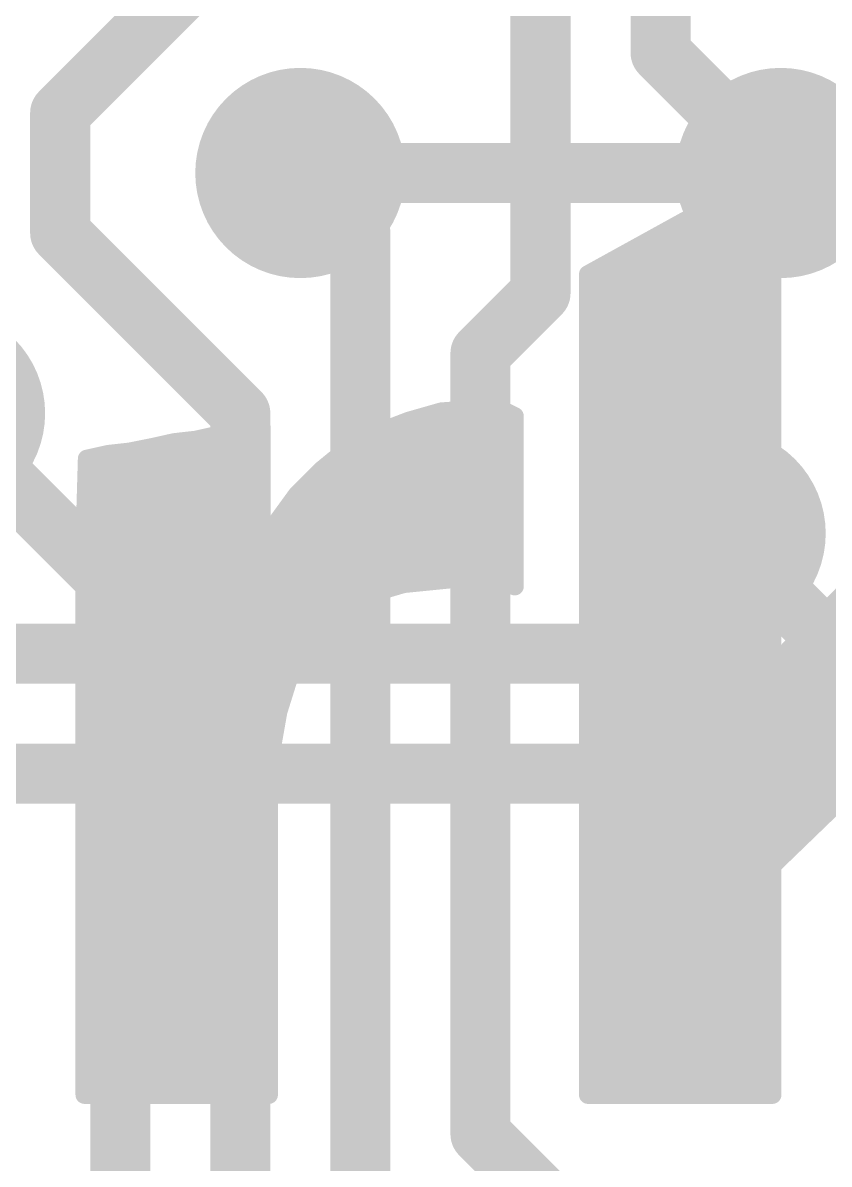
# Model space of a CAD drawing. Extents: x -1 to 106, y -18 to 72.
# Drawn here: x 38.704 to 42.115, y 46.101 to 50.927 of the extents above; entities that cross this region are included whole.
import ezdxf

# ---------------------------------------------------------------- set-up
doc = ezdxf.new("R2010")
doc.units = 0
for name, color, linetype in [('1', 12, 'CONTINUOUS'), ('16', 132, 'CONTINUOUS'), ('18', 110, 'CONTINUOUS'), ('21', 41, 'CONTINUOUS')]:
    doc.layers.add(name, color=color, linetype=linetype)

# ---------------------------------------------------------------- blocks, each defined once
blk = doc.blocks.new('ROUNDV')
at = {"const_width": 0.5}
blk.add_lwpolyline([(0, -0.25, 1), (0, 0.25, 1), (0, -0.25)], format="xyb", dxfattribs=at)

msp = doc.modelspace()

# ---------------------------------------------------------------- linework, layer by layer
at = {"layer": '1', "const_width": 0.254}
for points in [[(39.878, 50.292), (41.91, 50.292)], [(41.148, 48.26), (41.656, 48.768)], [(38.1, 48.26), (41.148, 48.26)], [(37.338, 47.752), (52.07, 47.752)]]:
    msp.add_lwpolyline(points, dxfattribs=at)
at = {"layer": '1', "const_width": 0.127}
for points in [[(39.878, 50.3555, 1), (39.878, 50.2285)], [(41.91, 50.2285, 1), (41.91, 50.3555)], [(41.7009, 48.7231, 1), (41.6111, 48.8129)], [(41.1031, 48.3049, 1), (41.1929, 48.2151)], [(41.148, 48.1965, 1), (41.148, 48.3235)]]:
    msp.add_lwpolyline(points, format="xyb", dxfattribs=at)
at = {"layer": '16', "const_width": 0.254}
for points in [[(40.894, 49.784), (40.894, 57.912)], [(41.402, 50.8), (41.402, 57.912)], [(38.862, 50.546), (40.386, 52.07)], [(41.91, 50.292), (41.402, 50.8)], [(38.862, 50.038), (38.862, 50.546)], [(40.132, 50.038), (39.878, 50.292)], [(39.624, 49.276), (38.862, 50.038)], [(40.132, 45.974), (40.132, 50.038)], [(40.64, 49.53), (40.894, 49.784)], [(40.64, 46.228), (40.64, 49.53)], [(39.116, 48.514), (38.354, 49.276)], [(39.624, 45.72), (39.624, 49.276)], [(41.656, 48.768), (42.418, 48.006)], [(39.116, 45.466), (39.116, 48.514)], [(41.91, 44.958), (40.64, 46.228)], [(41.402, 44.704), (40.132, 45.974)]]:
    msp.add_lwpolyline(points, dxfattribs=at)
at = {"layer": '16', "const_width": 0.127}
for points in [[(41.4469, 50.8449, 1), (41.3571, 50.7551)], [(41.3385, 50.8, 1), (41.4655, 50.8)], [(38.9255, 50.546, 1), (38.7985, 50.546)], [(38.8171, 50.5909, 1), (38.9069, 50.5011)], [(39.9229, 50.3369, 1), (39.8331, 50.2471)], [(41.8651, 50.2471, 1), (41.9549, 50.3369)], [(38.9069, 50.0829, 1), (38.8171, 49.9931)], [(40.1955, 50.038, 1), (40.0685, 50.038)], [(40.0871, 49.9931, 1), (40.1769, 50.0829)], [(38.7985, 50.038, 1), (38.9255, 50.038)], [(40.9389, 49.7391, 1), (40.8491, 49.8289)], [(40.8305, 49.784, 1), (40.9575, 49.784)], [(40.7035, 49.53, 1), (40.5765, 49.53)], [(40.5951, 49.5749, 1), (40.6849, 49.4851)], [(39.6875, 49.276, 1), (39.5605, 49.276)], [(39.5791, 49.2311, 1), (39.6689, 49.3209)], [(41.7009, 48.8129, 1), (41.6111, 48.7231)], [(39.1795, 48.514, 1), (39.0525, 48.514)], [(39.0711, 48.4691, 1), (39.1609, 48.5589)], [(40.6849, 46.2729, 1), (40.5951, 46.1831)], [(40.5765, 46.228, 1), (40.7035, 46.228)]]:
    msp.add_lwpolyline(points, format="xyb", dxfattribs=at)
at = {"layer": '21', "const_width": 0.0762}
for points in [[(41.095, 49.864), (41.875, 50.294)], [(41.8714, 50.292), (41.875, 50.292)], [(41.875, 50.294), (41.875, 48.204)], [(41.7331, 50.2158), (41.875, 50.2158)], [(41.5949, 50.1396), (41.875, 50.1396)], [(41.4567, 50.0634), (41.875, 50.0634)], [(41.3185, 49.9872), (41.875, 49.9872)], [(41.1803, 49.911), (41.875, 49.911)], [(41.095, 46.394), (41.095, 49.864)], [(41.095, 49.8348), (41.875, 49.8348)], [(41.095, 49.7586), (41.875, 49.7586)], [(41.095, 49.6824), (41.875, 49.6824)], [(41.095, 49.6062), (41.875, 49.6062)], [(41.095, 49.53), (41.875, 49.53)], [(41.095, 49.4538), (41.875, 49.4538)], [(41.095, 49.3776), (41.875, 49.3776)], [(40.335, 49.244), (40.475, 49.284)], [(40.475, 49.284), (40.615, 49.294)], [(40.615, 49.294), (40.705, 49.294)], [(40.705, 49.294), (40.725, 49.284)], [(40.725, 49.284), (40.745, 49.284)], [(40.745, 49.284), (40.765, 49.274)], [(41.095, 49.3014), (41.875, 49.3014)], [(40.205, 49.194), (40.335, 49.244)], [(40.765, 49.274), (40.785, 49.264)], [(40.785, 49.264), (40.785, 48.544)], [(39.525, 49.184), (39.625, 49.204)], [(39.625, 49.204), (39.715, 49.214)], [(39.715, 49.214), (39.715, 48.694)], [(40.075, 49.124), (40.205, 49.194)], [(40.2861, 49.2252), (40.785, 49.2252)], [(41.095, 49.2252), (41.875, 49.2252)], [(41.875, 48.204), (42.855, 49.214)], [(39.255, 49.134), (39.345, 49.154)], [(39.3225, 49.149), (39.715, 49.149)], [(39.345, 49.154), (39.435, 49.164)], [(39.435, 49.164), (39.525, 49.184)], [(40.1214, 49.149), (40.785, 49.149)], [(41.095, 49.149), (41.875, 49.149)], [(38.975, 49.084), (39.065, 49.104)], [(39.065, 49.104), (39.155, 49.114)], [(39.155, 49.114), (39.255, 49.134)], [(39.965, 49.034), (40.075, 49.124)], [(38.965, 48.744), (38.975, 49.084)], [(38.9747, 49.0728), (39.715, 49.0728)], [(40.0124, 49.0728), (40.785, 49.0728)], [(41.095, 49.0728), (41.875, 49.0728)], [(38.9724, 48.9966), (39.715, 48.9966)], [(39.865, 48.934), (39.965, 49.034)], [(39.9276, 48.9966), (40.785, 48.9966)], [(41.095, 48.9966), (41.875, 48.9966)], [(38.9702, 48.9204), (39.715, 48.9204)], [(39.785, 48.824), (39.865, 48.934)], [(39.8551, 48.9204), (40.785, 48.9204)], [(41.095, 48.9204), (41.875, 48.9204)], [(38.9679, 48.8442), (39.715, 48.8442)], [(39.715, 48.694), (39.785, 48.824)], [(39.7997, 48.8442), (40.785, 48.8442)], [(41.095, 48.8442), (41.875, 48.8442)], [(38.9657, 48.768), (39.715, 48.768)], [(39.7548, 48.768), (40.785, 48.768)], [(41.095, 48.768), (41.875, 48.768)], [(38.965, 46.394), (38.965, 48.744)], [(38.965, 48.6918), (40.785, 48.6918)], [(41.095, 48.6918), (41.875, 48.6918)], [(38.965, 48.6156), (40.785, 48.6156)], [(41.095, 48.6156), (41.875, 48.6156)], [(40.515, 48.574), (40.315, 48.554)], [(40.655, 48.574), (40.515, 48.574)], [(40.695, 48.564), (40.655, 48.574)], [(40.725, 48.564), (40.695, 48.564)], [(40.765, 48.554), (40.725, 48.564)], [(38.965, 48.5394), (40.2654, 48.5394)], [(40.315, 48.554), (40.145, 48.504)], [(40.785, 48.544), (40.765, 48.554)], [(41.095, 48.5394), (41.875, 48.5394)], [(40.145, 48.504), (40.015, 48.414)], [(38.965, 48.4632), (40.0861, 48.4632)], [(41.095, 48.4632), (41.875, 48.4632)], [(42.1265, 48.4632), (43.0025, 48.4632)], [(38.965, 48.387), (39.9905, 48.387)], [(40.015, 48.414), (39.915, 48.304)], [(41.095, 48.387), (41.875, 48.387)], [(42.0526, 48.387), (42.9241, 48.387)], [(38.965, 48.3108), (39.9212, 48.3108)], [(39.915, 48.304), (39.835, 48.174)], [(41.095, 48.3108), (41.875, 48.3108)], [(41.9786, 48.3108), (42.8457, 48.3108)], [(38.965, 48.2346), (39.8723, 48.2346)], [(41.095, 48.2346), (41.875, 48.2346)], [(41.9047, 48.2346), (42.7674, 48.2346)], [(39.835, 48.174), (39.785, 48.014)], [(38.965, 48.1584), (39.8301, 48.1584)], [(41.095, 48.1584), (42.7153, 48.1584)], [(38.965, 48.0822), (39.8063, 48.0822)], [(41.095, 48.0822), (42.7659, 48.0822)], [(38.965, 48.006), (39.7836, 48.006)], [(39.785, 48.014), (39.755, 47.844)], [(41.095, 48.006), (42.8164, 48.006)], [(38.965, 47.9298), (39.7701, 47.9298)], [(41.095, 47.9298), (42.8669, 47.9298)], [(38.965, 47.8536), (39.7567, 47.8536)], [(39.755, 47.844), (39.745, 47.664)], [(41.095, 47.8536), (42.9174, 47.8536)], [(38.965, 47.7774), (39.7513, 47.7774)], [(41.095, 47.7774), (42.9679, 47.7774)], [(38.965, 47.7012), (39.7471, 47.7012)], [(41.095, 47.7012), (43.0184, 47.7012)], [(39.745, 47.664), (39.745, 46.394)], [(42.175, 47.654), (41.875, 47.364)], [(38.965, 47.625), (39.745, 47.625)], [(41.095, 47.625), (42.145, 47.625)], [(38.965, 47.5488), (39.745, 47.5488)], [(41.095, 47.5488), (42.0662, 47.5488)], [(38.965, 47.4726), (39.745, 47.4726)], [(41.095, 47.4726), (41.9873, 47.4726)], [(38.965, 47.3964), (39.745, 47.3964)], [(41.095, 47.3964), (41.9085, 47.3964)], [(41.875, 47.364), (41.875, 46.394)], [(38.965, 47.3202), (39.745, 47.3202)], [(41.095, 47.3202), (41.875, 47.3202)], [(38.965, 47.244), (39.745, 47.244)], [(41.095, 47.244), (41.875, 47.244)], [(38.965, 47.1678), (39.745, 47.1678)], [(41.095, 47.1678), (41.875, 47.1678)], [(38.965, 47.0916), (39.745, 47.0916)], [(41.095, 47.0916), (41.875, 47.0916)], [(38.965, 47.0154), (39.745, 47.0154)], [(41.095, 47.0154), (41.875, 47.0154)], [(38.965, 46.9392), (39.745, 46.9392)], [(41.095, 46.9392), (41.875, 46.9392)], [(38.965, 46.863), (39.745, 46.863)], [(41.095, 46.863), (41.875, 46.863)], [(38.965, 46.7868), (39.745, 46.7868)], [(41.095, 46.7868), (41.875, 46.7868)], [(38.965, 46.7106), (39.745, 46.7106)], [(41.095, 46.7106), (41.875, 46.7106)], [(38.965, 46.6344), (39.745, 46.6344)], [(41.095, 46.6344), (41.875, 46.6344)], [(38.965, 46.5582), (39.745, 46.5582)], [(41.095, 46.5582), (41.875, 46.5582)], [(38.965, 46.482), (39.745, 46.482)], [(41.095, 46.482), (41.875, 46.482)], [(38.965, 46.4058), (39.745, 46.4058)], [(39.745, 46.394), (38.965, 46.394)], [(41.095, 46.4058), (41.875, 46.4058)], [(41.875, 46.394), (41.095, 46.394)]]:
    msp.add_lwpolyline(points, dxfattribs=at)
at = {"layer": '21', "const_width": 0.0381}
for points in [[(41.8714, 50.3111, 1), (41.8714, 50.273)], [(41.8941, 50.294, 1), (41.8559, 50.294)], [(41.8842, 50.2773, 1), (41.8658, 50.3107)], [(41.875, 50.273, 1), (41.875, 50.3111)], [(41.7331, 50.2349, 1), (41.7331, 50.1968)], [(41.875, 50.1968, 1), (41.875, 50.2349)], [(41.5949, 50.1587, 1), (41.5949, 50.1206)], [(41.875, 50.1206, 1), (41.875, 50.1587)], [(41.4567, 50.0825, 1), (41.4567, 50.0444)], [(41.875, 50.0444, 1), (41.875, 50.0825)], [(41.3185, 50.0063, 1), (41.3185, 49.9682)], [(41.875, 49.9682, 1), (41.875, 50.0063)], [(41.1803, 49.9301, 1), (41.1803, 49.892)], [(41.875, 49.892, 1), (41.875, 49.9301)], [(41.114, 49.864, 1), (41.0759, 49.864)], [(41.0858, 49.8807, 1), (41.1042, 49.8473)], [(41.095, 49.8539, 1), (41.095, 49.8158)], [(41.875, 49.8158, 1), (41.875, 49.8539)], [(41.095, 49.7777, 1), (41.095, 49.7396)], [(41.875, 49.7396, 1), (41.875, 49.7777)], [(41.095, 49.7015, 1), (41.095, 49.6634)], [(41.875, 49.6634, 1), (41.875, 49.7015)], [(41.095, 49.6253, 1), (41.095, 49.5872)], [(41.875, 49.5872, 1), (41.875, 49.6253)], [(41.095, 49.5491, 1), (41.095, 49.511)], [(41.875, 49.511, 1), (41.875, 49.5491)], [(41.095, 49.4729, 1), (41.095, 49.4348)], [(41.875, 49.4348, 1), (41.875, 49.4729)], [(41.095, 49.3967, 1), (41.095, 49.3586)], [(41.875, 49.3586, 1), (41.875, 49.3967)], [(40.4736, 49.303, 1), (40.4764, 49.265)], [(40.4802, 49.2657, 1), (40.4698, 49.3023)], [(40.615, 49.3131, 1), (40.615, 49.275)], [(40.6164, 49.275, 1), (40.6136, 49.313)], [(40.7135, 49.311, 1), (40.6965, 49.277)], [(40.705, 49.275, 1), (40.705, 49.3131)], [(40.725, 49.303, 1), (40.725, 49.2649)], [(40.7535, 49.301, 1), (40.7365, 49.267)], [(40.745, 49.2649, 1), (40.745, 49.303)], [(41.095, 49.3205, 1), (41.095, 49.2824)], [(41.875, 49.2824, 1), (41.875, 49.3205)], [(40.3298, 49.2623, 1), (40.3402, 49.2257)], [(40.3418, 49.2262, 1), (40.3282, 49.2618)], [(40.7165, 49.267, 1), (40.7335, 49.301)], [(40.7735, 49.291, 1), (40.7565, 49.257)], [(40.7565, 49.257, 1), (40.7735, 49.291)], [(40.8041, 49.264, 1), (40.766, 49.264)], [(40.7765, 49.247, 1), (40.7935, 49.281)], [(39.6229, 49.2229, 1), (39.6271, 49.1851)], [(39.6287, 49.1853, 1), (39.6213, 49.2227)], [(39.7341, 49.214, 1), (39.696, 49.214)], [(39.7171, 49.1951, 1), (39.7129, 49.2329)], [(40.1982, 49.2118, 1), (40.2118, 49.1762)], [(40.214, 49.1772, 1), (40.196, 49.2108)], [(40.2861, 49.2443, 1), (40.2861, 49.2062)], [(40.785, 49.2062, 1), (40.785, 49.2443)], [(41.095, 49.2443, 1), (41.095, 49.2062)], [(41.875, 49.2062, 1), (41.875, 49.2443)], [(39.3225, 49.1681, 1), (39.3225, 49.13)], [(39.3429, 49.1729, 1), (39.3471, 49.1351)], [(39.3491, 49.1354, 1), (39.3409, 49.1726)], [(39.4309, 49.1826, 1), (39.4391, 49.1454)], [(39.4371, 49.1451, 1), (39.4329, 49.1829)], [(39.5213, 49.2027, 1), (39.5287, 49.1653)], [(39.5291, 49.1654, 1), (39.5209, 49.2026)], [(39.715, 49.13, 1), (39.715, 49.1681)], [(40.1214, 49.1681, 1), (40.1214, 49.13)], [(40.785, 49.13, 1), (40.785, 49.1681)], [(41.095, 49.1681, 1), (41.095, 49.13)], [(41.875, 49.13, 1), (41.875, 49.1681)], [(39.0629, 49.1229, 1), (39.0671, 49.0851)], [(39.0691, 49.0854, 1), (39.0609, 49.1226)], [(39.1513, 49.1327, 1), (39.1587, 49.0953)], [(39.1571, 49.0951, 1), (39.1529, 49.1329)], [(39.2509, 49.1526, 1), (39.2591, 49.1154)], [(39.2587, 49.1153, 1), (39.2513, 49.1527)], [(40.066, 49.1408, 1), (40.084, 49.1072)], [(40.0871, 49.1093, 1), (40.0629, 49.1387)], [(38.9747, 49.0919, 1), (38.9747, 49.0538)], [(38.9709, 49.1026, 1), (38.9791, 49.0654)], [(38.994, 49.0834, 1), (38.956, 49.0846)], [(39.715, 49.0538, 1), (39.715, 49.0919)], [(40.0124, 49.0919, 1), (40.0124, 49.0538)], [(40.785, 49.0538, 1), (40.785, 49.0919)], [(41.095, 49.0919, 1), (41.095, 49.0538)], [(41.875, 49.0538, 1), (41.875, 49.0919)], [(38.9724, 49.0157, 1), (38.9724, 48.9776)], [(39.715, 48.9776, 1), (39.715, 49.0157)], [(39.9276, 49.0157, 1), (39.9276, 48.9776)], [(39.9529, 49.0487, 1), (39.9771, 49.0193)], [(39.9785, 49.0205, 1), (39.9515, 49.0475)], [(40.785, 48.9776, 1), (40.785, 49.0157)], [(41.095, 49.0157, 1), (41.095, 48.9776)], [(41.875, 48.9776, 1), (41.875, 49.0157)], [(38.9702, 48.9395, 1), (38.9702, 48.9014)], [(39.715, 48.9014, 1), (39.715, 48.9395)], [(39.8551, 48.9395, 1), (39.8551, 48.9014)], [(39.8515, 48.9475, 1), (39.8785, 48.9205)], [(39.8804, 48.9228, 1), (39.8496, 48.9452)], [(40.785, 48.9014, 1), (40.785, 48.9395)], [(41.095, 48.9395, 1), (41.095, 48.9014)], [(41.875, 48.9014, 1), (41.875, 48.9395)], [(38.9679, 48.8633, 1), (38.9679, 48.8252)], [(39.715, 48.8252, 1), (39.715, 48.8633)], [(39.7696, 48.8352, 1), (39.8004, 48.8128)], [(39.8018, 48.815, 1), (39.7682, 48.833)], [(39.7997, 48.8633, 1), (39.7997, 48.8252)], [(40.785, 48.8252, 1), (40.785, 48.8633)], [(41.095, 48.8633, 1), (41.095, 48.8252)], [(41.875, 48.8252, 1), (41.875, 48.8633)], [(38.9657, 48.7871, 1), (38.9657, 48.749)], [(39.715, 48.749, 1), (39.715, 48.7871)], [(39.7548, 48.7871, 1), (39.7548, 48.749)], [(40.785, 48.749, 1), (40.785, 48.7871)], [(41.095, 48.7871, 1), (41.095, 48.749)], [(41.875, 48.749, 1), (41.875, 48.7871)], [(38.9841, 48.744, 1), (38.946, 48.744)], [(38.946, 48.7446, 1), (38.984, 48.7434)], [(38.965, 48.7109, 1), (38.965, 48.6728)], [(39.6982, 48.703, 1), (39.7318, 48.685)], [(39.696, 48.694, 1), (39.7341, 48.694)], [(40.785, 48.6728, 1), (40.785, 48.7109)], [(41.095, 48.7109, 1), (41.095, 48.6728)], [(41.875, 48.6728, 1), (41.875, 48.7109)], [(38.965, 48.6347, 1), (38.965, 48.5966)], [(40.785, 48.5966, 1), (40.785, 48.6347)], [(41.095, 48.6347, 1), (41.095, 48.5966)], [(41.875, 48.5966, 1), (41.875, 48.6347)], [(40.515, 48.5931, 1), (40.515, 48.555)], [(40.5169, 48.555, 1), (40.5131, 48.593)], [(40.6596, 48.5925, 1), (40.6504, 48.5555)], [(40.655, 48.555, 1), (40.655, 48.5931)], [(40.695, 48.5831, 1), (40.695, 48.545)], [(40.6904, 48.5455, 1), (40.6996, 48.5825)], [(40.7296, 48.5825, 1), (40.7204, 48.5455)], [(40.725, 48.545, 1), (40.725, 48.5831)], [(38.965, 48.5585, 1), (38.965, 48.5204)], [(40.2654, 48.5204, 1), (40.2654, 48.5585)], [(40.3131, 48.573, 1), (40.3169, 48.535)], [(40.3204, 48.5357, 1), (40.3096, 48.5723)], [(40.7735, 48.571, 1), (40.7565, 48.537)], [(40.7604, 48.5355, 1), (40.7696, 48.5725)], [(40.766, 48.544, 1), (40.8041, 48.544)], [(40.7765, 48.527, 1), (40.7935, 48.561)], [(41.095, 48.5585, 1), (41.095, 48.5204)], [(41.875, 48.5204, 1), (41.875, 48.5585)], [(38.965, 48.4823, 1), (38.965, 48.4442)], [(40.0861, 48.4442, 1), (40.0861, 48.4823)], [(40.1396, 48.5223, 1), (40.1504, 48.4857)], [(40.1558, 48.4883, 1), (40.1342, 48.5197)], [(41.095, 48.4823, 1), (41.095, 48.4442)], [(41.875, 48.4442, 1), (41.875, 48.4823)], [(42.1265, 48.4823, 1), (42.1265, 48.4442)], [(38.965, 48.4061, 1), (38.965, 48.368)], [(39.9905, 48.368, 1), (39.9905, 48.4061)], [(40.0042, 48.4297, 1), (40.0258, 48.3983)], [(40.0291, 48.4012, 1), (40.0009, 48.4268)], [(41.095, 48.4061, 1), (41.095, 48.368)], [(41.875, 48.368, 1), (41.875, 48.4061)], [(42.0526, 48.4061, 1), (42.0526, 48.368)], [(38.965, 48.3299, 1), (38.965, 48.2918)], [(39.9009, 48.3168, 1), (39.9291, 48.2912)], [(39.9312, 48.294, 1), (39.8988, 48.314)], [(39.9212, 48.2918, 1), (39.9212, 48.3299)], [(41.095, 48.3299, 1), (41.095, 48.2918)], [(41.875, 48.2918, 1), (41.875, 48.3299)], [(41.9786, 48.3299, 1), (41.9786, 48.2918)], [(38.965, 48.2537, 1), (38.965, 48.2156)], [(39.8723, 48.2156, 1), (39.8723, 48.2537)], [(41.095, 48.2537, 1), (41.095, 48.2156)], [(41.875, 48.2156, 1), (41.875, 48.2537)], [(41.9047, 48.2537, 1), (41.9047, 48.2156)], [(39.8532, 48.1683, 1), (39.8168, 48.1797)], [(41.8559, 48.204, 1), (41.8941, 48.204)], [(41.8613, 48.2173, 1), (41.8887, 48.1907)], [(38.965, 48.1775, 1), (38.965, 48.1394)], [(39.8188, 48.184, 1), (39.8512, 48.164)], [(39.8301, 48.1394, 1), (39.8301, 48.1775)], [(41.095, 48.1775, 1), (41.095, 48.1394)], [(38.965, 48.1013, 1), (38.965, 48.0632)], [(39.8063, 48.0632, 1), (39.8063, 48.1013)], [(41.095, 48.1013, 1), (41.095, 48.0632)], [(38.965, 48.0251, 1), (38.965, 47.987)], [(39.7668, 48.0197, 1), (39.8032, 48.0083)], [(39.8038, 48.0107, 1), (39.7662, 48.0173)], [(39.7836, 47.987, 1), (39.7836, 48.0251)], [(41.095, 48.0251, 1), (41.095, 47.987)], [(38.965, 47.9489, 1), (38.965, 47.9108)], [(39.7701, 47.9108, 1), (39.7701, 47.9489)], [(41.095, 47.9489, 1), (41.095, 47.9108)], [(38.965, 47.8727, 1), (38.965, 47.8346)], [(39.774, 47.8429, 1), (39.736, 47.8451)], [(39.7567, 47.8346, 1), (39.7567, 47.8727)], [(41.095, 47.8727, 1), (41.095, 47.8346)], [(39.7362, 47.8473, 1), (39.7738, 47.8407)], [(38.965, 47.7965, 1), (38.965, 47.7584)], [(39.7513, 47.7584, 1), (39.7513, 47.7965)], [(41.095, 47.7965, 1), (41.095, 47.7584)], [(38.965, 47.7203, 1), (38.965, 47.6822)], [(39.7471, 47.6822, 1), (39.7471, 47.7203)], [(41.095, 47.7203, 1), (41.095, 47.6822)], [(39.7641, 47.664, 1), (39.726, 47.664)], [(39.726, 47.6651, 1), (39.764, 47.6629)], [(38.965, 47.6441, 1), (38.965, 47.6059)], [(39.745, 47.6059, 1), (39.745, 47.6441)], [(41.095, 47.6441, 1), (41.095, 47.6059)], [(38.965, 47.5678, 1), (38.965, 47.5297)], [(39.745, 47.5297, 1), (39.745, 47.5678)], [(41.095, 47.5678, 1), (41.095, 47.5297)], [(42.0662, 47.5297, 1), (42.0662, 47.5678)], [(38.965, 47.4916, 1), (38.965, 47.4535)], [(39.745, 47.4535, 1), (39.745, 47.4916)], [(41.095, 47.4916, 1), (41.095, 47.4535)], [(41.9873, 47.4535, 1), (41.9873, 47.4916)], [(38.965, 47.4154, 1), (38.965, 47.3773)], [(39.745, 47.3773, 1), (39.745, 47.4154)], [(41.095, 47.4154, 1), (41.095, 47.3773)], [(41.8941, 47.364, 1), (41.8559, 47.364)], [(41.8618, 47.3777, 1), (41.8882, 47.3503)], [(41.9085, 47.3773, 1), (41.9085, 47.4154)], [(38.965, 47.3392, 1), (38.965, 47.3011)], [(39.745, 47.3011, 1), (39.745, 47.3392)], [(41.095, 47.3392, 1), (41.095, 47.3011)], [(41.875, 47.3011, 1), (41.875, 47.3392)], [(38.965, 47.263, 1), (38.965, 47.2249)], [(39.745, 47.2249, 1), (39.745, 47.263)], [(41.095, 47.263, 1), (41.095, 47.2249)], [(41.875, 47.2249, 1), (41.875, 47.263)], [(38.965, 47.1868, 1), (38.965, 47.1487)], [(39.745, 47.1487, 1), (39.745, 47.1868)], [(41.095, 47.1868, 1), (41.095, 47.1487)], [(41.875, 47.1487, 1), (41.875, 47.1868)], [(38.965, 47.1106, 1), (38.965, 47.0725)], [(39.745, 47.0725, 1), (39.745, 47.1106)], [(41.095, 47.1106, 1), (41.095, 47.0725)], [(41.875, 47.0725, 1), (41.875, 47.1106)], [(38.965, 47.0344, 1), (38.965, 46.9963)], [(39.745, 46.9963, 1), (39.745, 47.0344)], [(41.095, 47.0344, 1), (41.095, 46.9963)], [(41.875, 46.9963, 1), (41.875, 47.0344)], [(38.965, 46.9582, 1), (38.965, 46.9201)], [(39.745, 46.9201, 1), (39.745, 46.9582)], [(41.095, 46.9582, 1), (41.095, 46.9201)], [(41.875, 46.9201, 1), (41.875, 46.9582)], [(38.965, 46.882, 1), (38.965, 46.8439)], [(39.745, 46.8439, 1), (39.745, 46.882)], [(41.095, 46.882, 1), (41.095, 46.8439)], [(41.875, 46.8439, 1), (41.875, 46.882)], [(38.965, 46.8058, 1), (38.965, 46.7677)], [(39.745, 46.7677, 1), (39.745, 46.8058)], [(41.095, 46.8058, 1), (41.095, 46.7677)], [(41.875, 46.7677, 1), (41.875, 46.8058)], [(38.965, 46.7296, 1), (38.965, 46.6915)], [(39.745, 46.6915, 1), (39.745, 46.7296)], [(41.095, 46.7296, 1), (41.095, 46.6915)], [(41.875, 46.6915, 1), (41.875, 46.7296)], [(38.965, 46.6534, 1), (38.965, 46.6153)], [(39.745, 46.6153, 1), (39.745, 46.6534)], [(41.095, 46.6534, 1), (41.095, 46.6153)], [(41.875, 46.6153, 1), (41.875, 46.6534)], [(38.965, 46.5772, 1), (38.965, 46.5391)], [(39.745, 46.5391, 1), (39.745, 46.5772)], [(41.095, 46.5772, 1), (41.095, 46.5391)], [(41.875, 46.5391, 1), (41.875, 46.5772)], [(38.965, 46.501, 1), (38.965, 46.4629)], [(39.745, 46.4629, 1), (39.745, 46.501)], [(41.095, 46.501, 1), (41.095, 46.4629)], [(41.875, 46.4629, 1), (41.875, 46.501)], [(38.965, 46.4248, 1), (38.965, 46.3867)], [(38.965, 46.4131, 1), (38.965, 46.375)], [(39.745, 46.3867, 1), (39.745, 46.4248)], [(39.745, 46.375, 1), (39.745, 46.4131)], [(41.095, 46.4248, 1), (41.095, 46.3867)], [(41.095, 46.4131, 1), (41.095, 46.375)], [(41.875, 46.3867, 1), (41.875, 46.4248)], [(41.875, 46.375, 1), (41.875, 46.4131)], [(38.946, 46.394, 1), (38.9841, 46.394)], [(39.726, 46.394, 1), (39.7641, 46.394)], [(41.0759, 46.394, 1), (41.114, 46.394)], [(41.8559, 46.394, 1), (41.8941, 46.394)]]:
    msp.add_lwpolyline(points, format="xyb", dxfattribs=at)

# ---------------------------------------------------------------- block references
at = {"layer": '18', "xscale": 0.889, "yscale": 0.889}
for p in [(39.878, 50.292), (39.878, 50.292), (41.91, 50.292), (41.91, 50.292), (38.354, 49.276), (38.354, 49.276), (41.656, 48.768), (41.656, 48.768)]:
    msp.add_blockref('ROUNDV', p, dxfattribs=at)

doc.saveas('drawing.dxf')
